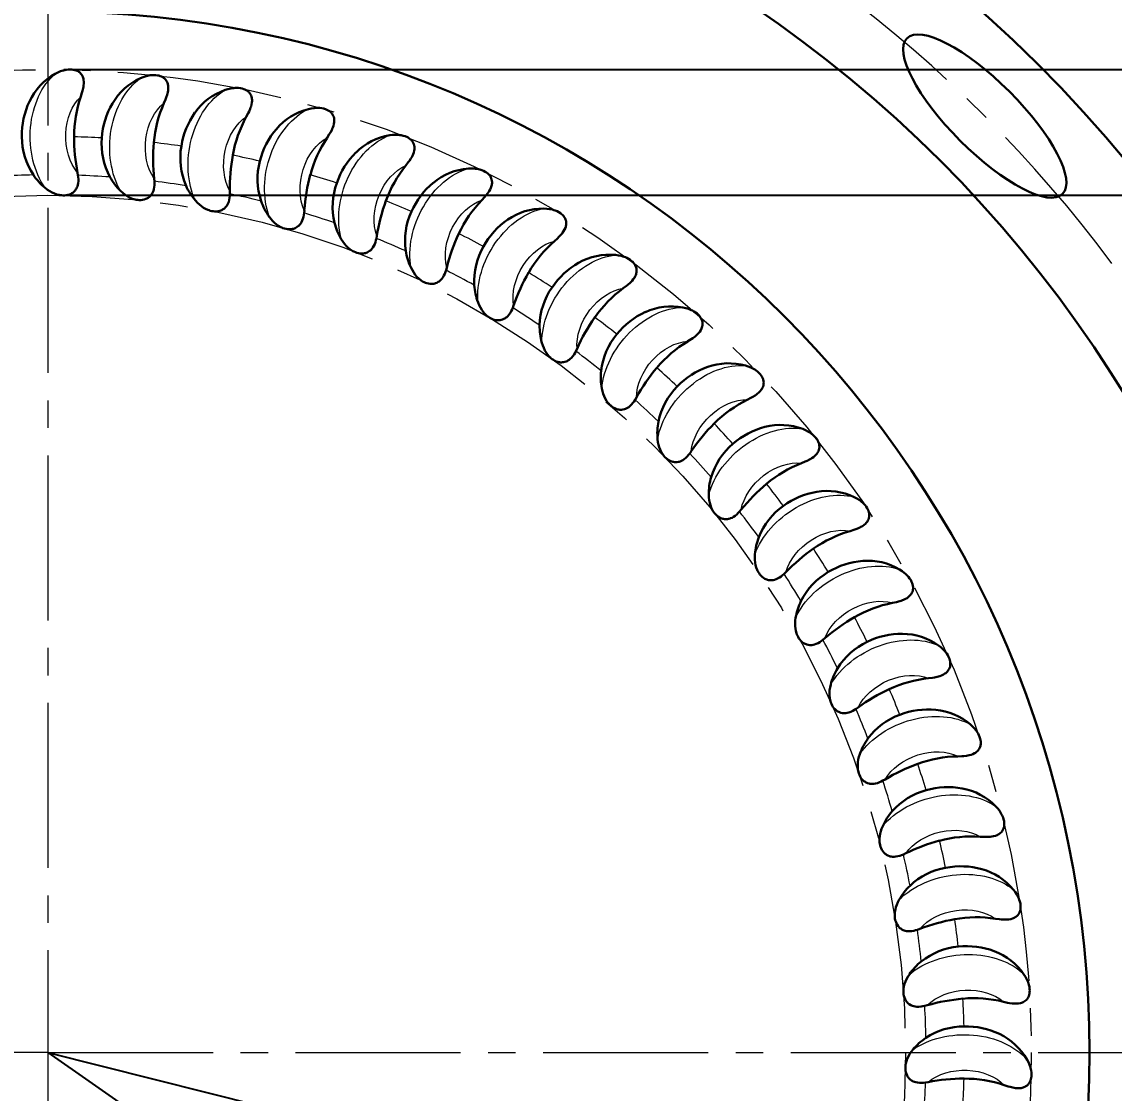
# Model space of a CAD drawing. Extents: x 89 to 647, y -82 to 440.
# Drawn here: x 232.98 to 267.72, y 175.9 to 209.99 of the extents above; entities that cross this region are included whole.
import ezdxf

# ---------------------------------------------------------------- set-up
doc = ezdxf.new("R2010")
doc.units = 0
doc.header["$LTSCALE"] = 7
doc.header["$MEASUREMENT"] = 0
doc.linetypes.add('CENTER2', pattern=[1.125, 0.75, -0.125, 0.125, -0.125])
doc.layers.get('0').update_dxf_attribs({"linetype": 'CONTINUOUS', "lineweight": 15})
for name, color, linetype, lineweight in [('1', 1, 'CENTER2', 15), ('3', 3, 'CONTINUOUS', 30), ('8', 250, 'CONTINUOUS', 15)]:
    doc.layers.add(name, color=color, linetype=linetype, lineweight=lineweight)
doc.styles.add('ITALICT', font='ITALICT.shx', dxfattribs={"width": 0.8, "height": 3})
doc.dimstyles.get("Standard").update_dxf_attribs({"dimtxt": 3, "dimasz": 3, "dimexe": 0.5, "dimexo": 0.5, "dimgap": 0.8, "dimtad": 1, "dimdsep": 46, "dimtxsty": 'ITALICT', "dimcen": 0.09, "dimazin": 2, "dimtfac": 1, "dimtmove": 0, "dimatfit": 3, "dimfxl": 1, "dimtolj": 1, "dimtzin": 0, "dimarcsym": 0})

# ---------------------------------------------------------------- blocks, each defined once
blk = doc.blocks.new('*D11')
at = {"color": 0, "lineweight": -2, "transparency": 16777216}
for p, q in [((312.684, 211.475), (312.684, 221.439)), ((234.307, 208.475), (313.184, 208.475)), ((312.684, 204.475), (312.684, 208.475)), ((234.307, 204.475), (313.184, 204.475)), ((312.684, 201.475), (312.684, 198.475))]:
    blk.add_line(p, q, dxfattribs=at)
at = {"color": 0, "transparency": 16777216}
for points in [[(312.184, 211.475), (313.184, 211.475), (312.684, 208.475)], [(312.184, 201.475), (313.184, 201.475), (312.684, 204.475)]]:
    blk.add_solid(points, dxfattribs=at)
at = {"color": 0, "transparency": 16777216, "insert": (310.384, 219.725), "char_height": 3, "attachment_point": 5, "rotation": 90, "style": 'ITALICT'}
blk.add_mtext('\\A1;4', dxfattribs=at)
blk = doc.blocks.new('*D56')
at = {"color": 0, "lineweight": -2, "transparency": 16777216}
for p, q in [((234.307, 253.197), (340.204, 253.197)), ((339.704, 250.197), (339.704, 104.197)), ((234.307, 101.197), (340.204, 101.197))]:
    blk.add_line(p, q, dxfattribs=at)
at = {"color": 0, "transparency": 16777216}
for points in [[(339.204, 250.197), (340.204, 250.197), (339.704, 253.197)], [(339.204, 104.197), (340.204, 104.197), (339.704, 101.197)]]:
    blk.add_solid(points, dxfattribs=at)
at = {"color": 0, "transparency": 16777216, "insert": (337.404, 177.197), "char_height": 3, "attachment_point": 5, "rotation": 90, "style": 'ITALICT'}
blk.add_mtext('\\A1;152', dxfattribs=at)
blk = doc.blocks.new('*D59')
at = {"color": 0, "lineweight": -2, "transparency": 16777216}
for p, q in [((233.807, 177.197), (289.087, 163.3)), ((306.788, 158.85), (291.997, 162.568))]:
    blk.add_line(p, q, dxfattribs=at)
at = {"color": 0, "transparency": 16777216}
blk.add_solid([(292.119, 163.053), (291.875, 162.084), (289.087, 163.3)], dxfattribs=at)
at = {"color": 0, "transparency": 16777216, "insert": (303.026, 162.167), "char_height": 3, "attachment_point": 5, "rotation": 345.8882, "style": 'ITALICT'}
blk.add_mtext('\\A1;R57', dxfattribs=at)
blk = doc.blocks.new('*D60')
at = {"color": 0, "lineweight": -2, "transparency": 16777216}
for p, q in [((233.807, 177.197), (288.098, 139.228)), ((309.376, 124.346), (290.556, 137.509))]:
    blk.add_line(p, q, dxfattribs=at)
blk.add_arc((233.807, 177.197), 66.25, 321.48913, 325.46446, dxfattribs=at)
at = {"color": 0, "transparency": 16777216}
blk.add_solid([(290.842, 137.919), (290.269, 137.099), (288.098, 139.228)], dxfattribs=at)
at = {"color": 0, "transparency": 16777216, "insert": (304.56, 130.521), "char_height": 3, "attachment_point": 5, "rotation": 325.032, "style": 'ITALICT'}
blk.add_mtext('\\A1;R66.25', dxfattribs=at)
blk = doc.blocks.new('*D62')
at = {"color": 0, "lineweight": -2, "transparency": 16777216}
for p, q in [((173.432, 199.172), (156.954, 205.17)), ((170.807, 177.197), (152.021, 177.197))]:
    blk.add_line(p, q, dxfattribs=at)
blk.add_arc((233.807, 177.197), 81.286, 162.11471, 177.88529, dxfattribs=at)
at = {"color": 0, "transparency": 16777216}
for points in [[(155.977, 202.324), (156.922, 201.999), (157.423, 204.999)], [(153.077, 180.188), (152.077, 180.206), (152.521, 177.197)]]:
    blk.add_solid(points, dxfattribs=at)
at = {"color": 0, "transparency": 16777216, "insert": (151.491, 191.712), "char_height": 3, "attachment_point": 5, "rotation": 80, "style": 'ITALICT'}
blk.add_mtext('\\A1;20°', dxfattribs=at)
blk = doc.blocks.new('*D63')
at = {"color": 0, "lineweight": -2, "transparency": 16777216}
for p, q in [((181.658, 229.346), (170.053, 240.951)), ((170.807, 177.197), (143.645, 177.197))]:
    blk.add_line(p, q, dxfattribs=at)
blk.add_arc((233.807, 177.197), 89.662, 136.91715, 178.08285, dxfattribs=at)
at = {"color": 0, "transparency": 16777216}
for points in [[(167.962, 238.789), (168.681, 238.094), (170.407, 240.598)], [(144.696, 180.189), (143.696, 180.205), (144.145, 177.197)]]:
    blk.add_solid(points, dxfattribs=at)
at = {"color": 0, "transparency": 16777216, "insert": (148.846, 212.39), "char_height": 3, "attachment_point": 5, "rotation": 67.5, "style": 'ITALICT'}
blk.add_mtext('\\A1;45°', dxfattribs=at)
blk = doc.blocks.new('*D75')
at = {"color": 0, "lineweight": -2, "transparency": 16777216}
for p, q in [((234.307, 204.475), (313.184, 204.475)), ((312.684, 201.475), (312.684, 152.92)), ((234.307, 149.92), (313.184, 149.92))]:
    blk.add_line(p, q, dxfattribs=at)
at = {"color": 0, "transparency": 16777216}
for points in [[(312.184, 201.475), (313.184, 201.475), (312.684, 204.475)], [(312.184, 152.92), (313.184, 152.92), (312.684, 149.92)]]:
    blk.add_solid(points, dxfattribs=at)
at = {"color": 0, "transparency": 16777216, "insert": (310.384, 177.197), "char_height": 3, "attachment_point": 5, "rotation": 90, "style": 'ITALICT'}
blk.add_mtext('\\A1;54.6', dxfattribs=at)

msp = doc.modelspace()

# ---------------------------------------------------------------- linework, layer by layer
at = {"layer": '1'}
for p, q in [((233.807, 243.447), (233.807, 177.197)), ((233.807, 177.197), (171.307, 177.197)), ((233.807, 177.197), (296.307, 177.197)), ((233.807, 177.197), (233.807, 101.197))]:
    msp.add_line(p, q, dxfattribs=at)
for radius in [31.277, 27.277]:
    msp.add_circle((233.807, 177.197), radius, dxfattribs=at)
for radius, start, end in [(57, 12.6703, 166.5373), (42.14, 36.5767, 53.4233)]:
    msp.add_arc((233.807, 177.197), radius, start, end, dxfattribs=at)
at = {"layer": '3'}
for radius in [44.5, 40.135, 33.125]:
    msp.add_circle((233.807, 177.197), radius, dxfattribs=at)
msp.add_ellipse((263.605, 206.994), major_axis=(2.475, -2.475), ratio=0.316357, dxfattribs=at)
at = {"layer": '8', "lineweight": 30, "ltscale": 0.002045}
for p, q in [((234.762, 205.11), (234.748, 205.191)), ((237.192, 204.921), (237.185, 205.002)), ((239.595, 204.52), (239.595, 204.602)), ((241.954, 203.912), (241.962, 203.994)), ((244.252, 203.1), (244.266, 203.181)), ((246.47, 202.091), (246.491, 202.17)), ((248.591, 200.893), (248.619, 200.97)), ((250.6, 199.515), (250.635, 199.589)), ((252.481, 197.966), (252.522, 198.037)), ((257.22, 192.425), (257.278, 192.483)), ((258.458, 190.327), (258.521, 190.379))]:
    msp.add_line(p, q, dxfattribs=at)
at = {"layer": '8', "lineweight": 30, "ltscale": 0.002046}
for p, q in [((254.22, 196.259), (254.267, 196.326)), ((255.804, 194.408), (255.857, 194.47)), ((260.364, 185.847), (260.435, 185.887)), ((261.016, 183.499), (261.091, 183.534)), ((261.462, 181.104), (261.539, 181.132)), ((261.697, 178.679), (261.777, 178.7))]:
    msp.add_line(p, q, dxfattribs=at)
at = {"layer": '8', "lineweight": 30, "ltscale": 0.002044}
for p, q in [((259.509, 188.128), (259.576, 188.175)), ((261.72, 176.242), (261.801, 176.256))]:
    msp.add_line(p, q, dxfattribs=at)
at = {"layer": '8', "lineweight": 30}
for points in [[(234.039, 208.34), (234.121, 208.383), (234.207, 208.419), (234.251, 208.434), (234.296, 208.448), (234.34, 208.459), (234.385, 208.468), (234.447, 208.476), (234.508, 208.479), (234.569, 208.477), (234.613, 208.471), (234.657, 208.461), (234.699, 208.448), (234.738, 208.432), (234.763, 208.419), (234.786, 208.404), (234.808, 208.388), (234.828, 208.371), (234.857, 208.34), (234.882, 208.306), (234.903, 208.269), (234.915, 208.24), (234.926, 208.211), (234.934, 208.181), (234.94, 208.15), (234.946, 208.09), (234.946, 208.03), (234.941, 207.969), (234.935, 207.926), (234.927, 207.883), (234.907, 207.797), (234.889, 207.735), (234.85, 207.613)], [(236.752, 208.201), (236.838, 208.237), (236.926, 208.265), (236.972, 208.277), (237.018, 208.287), (237.063, 208.294), (237.109, 208.299), (237.17, 208.301), (237.232, 208.299), (237.292, 208.291), (237.336, 208.282), (237.378, 208.268), (237.419, 208.252), (237.457, 208.232), (237.48, 208.217), (237.502, 208.2), (237.522, 208.182), (237.541, 208.163), (237.568, 208.13), (237.589, 208.094), (237.607, 208.055), (237.617, 208.026), (237.624, 207.995), (237.63, 207.964), (237.633, 207.933), (237.634, 207.873), (237.628, 207.813), (237.618, 207.754), (237.608, 207.711), (237.597, 207.669), (237.57, 207.585), (237.547, 207.525), (237.497, 207.406)], [(239.443, 207.827), (239.532, 207.854), (239.622, 207.875), (239.668, 207.883), (239.715, 207.888), (239.761, 207.892), (239.807, 207.893), (239.868, 207.89), (239.929, 207.882), (239.989, 207.869), (240.032, 207.856), (240.073, 207.839), (240.112, 207.819), (240.148, 207.795), (240.17, 207.778), (240.19, 207.76), (240.209, 207.741), (240.226, 207.72), (240.249, 207.684), (240.268, 207.646), (240.282, 207.607), (240.289, 207.576), (240.294, 207.546), (240.297, 207.514), (240.297, 207.483), (240.293, 207.423), (240.282, 207.364), (240.267, 207.305), (240.253, 207.264), (240.238, 207.222), (240.204, 207.142), (240.176, 207.083), (240.116, 206.97)], [(242.091, 207.219), (242.182, 207.239), (242.274, 207.252), (242.321, 207.255), (242.367, 207.257), (242.413, 207.256), (242.459, 207.253), (242.52, 207.245), (242.58, 207.232), (242.638, 207.214), (242.68, 207.197), (242.72, 207.176), (242.757, 207.153), (242.791, 207.126), (242.811, 207.108), (242.829, 207.088), (242.846, 207.066), (242.861, 207.044), (242.882, 207.007), (242.897, 206.967), (242.908, 206.927), (242.912, 206.896), (242.915, 206.865), (242.914, 206.833), (242.912, 206.802), (242.902, 206.743), (242.887, 206.685), (242.866, 206.628), (242.849, 206.587), (242.831, 206.548), (242.789, 206.47), (242.756, 206.415), (242.686, 206.307)], [(244.676, 206.383), (244.768, 206.395), (244.861, 206.399), (244.908, 206.399), (244.955, 206.396), (245, 206.392), (245.046, 206.385), (245.106, 206.371), (245.165, 206.353), (245.221, 206.33), (245.261, 206.309), (245.299, 206.286), (245.333, 206.259), (245.365, 206.23), (245.383, 206.209), (245.4, 206.187), (245.415, 206.165), (245.428, 206.142), (245.445, 206.103), (245.457, 206.062), (245.464, 206.021), (245.466, 205.989), (245.466, 205.958), (245.463, 205.927), (245.458, 205.896), (245.443, 205.838), (245.422, 205.781), (245.397, 205.726), (245.376, 205.687), (245.354, 205.65), (245.306, 205.576), (245.269, 205.524), (245.19, 205.422)], [(234.762, 205.11), (234.77, 205.051), (234.774, 204.988), (234.774, 204.923), (234.768, 204.859), (234.758, 204.804), (234.743, 204.757), (234.727, 204.717), (234.713, 204.689), (234.698, 204.664), (234.668, 204.624), (234.637, 204.592), (234.615, 204.573), (234.594, 204.556), (234.568, 204.539), (234.542, 204.525), (234.49, 204.502), (234.439, 204.486), (234.389, 204.476), (234.338, 204.471), (234.288, 204.47), (234.237, 204.473), (234.199, 204.478), (234.161, 204.485), (234.085, 204.504), (234.011, 204.531), (233.938, 204.564), (233.865, 204.604), (233.792, 204.653), (233.719, 204.709)], [(247.179, 205.324), (247.271, 205.328), (247.364, 205.325), (247.411, 205.32), (247.457, 205.314), (247.502, 205.305), (247.547, 205.294), (247.606, 205.275), (247.663, 205.252), (247.717, 205.224), (247.755, 205.2), (247.79, 205.173), (247.822, 205.144), (247.851, 205.112), (247.868, 205.09), (247.883, 205.067), (247.896, 205.043), (247.907, 205.019), (247.92, 204.978), (247.929, 204.937), (247.932, 204.895), (247.931, 204.864), (247.928, 204.833), (247.922, 204.802), (247.915, 204.771), (247.895, 204.715), (247.869, 204.66), (247.839, 204.607), (247.816, 204.571), (247.79, 204.535), (247.736, 204.466), (247.694, 204.417), (247.606, 204.323)], [(237.192, 204.921), (237.194, 204.861), (237.193, 204.798), (237.187, 204.733), (237.175, 204.67), (237.16, 204.617), (237.142, 204.571), (237.122, 204.532), (237.105, 204.505), (237.088, 204.482), (237.055, 204.445), (237.021, 204.415), (236.998, 204.398), (236.975, 204.384), (236.948, 204.369), (236.921, 204.357), (236.868, 204.339), (236.815, 204.328), (236.764, 204.322), (236.713, 204.321), (236.663, 204.325), (236.613, 204.332), (236.576, 204.34), (236.538, 204.35), (236.464, 204.376), (236.393, 204.409), (236.323, 204.448), (236.253, 204.495), (236.185, 204.549), (236.118, 204.612)], [(239.595, 204.52), (239.592, 204.461), (239.586, 204.398), (239.574, 204.334), (239.557, 204.271), (239.537, 204.22), (239.515, 204.176), (239.492, 204.139), (239.473, 204.114), (239.454, 204.093), (239.417, 204.058), (239.381, 204.032), (239.357, 204.017), (239.333, 204.004), (239.304, 203.992), (239.276, 203.982), (239.222, 203.969), (239.168, 203.962), (239.117, 203.961), (239.066, 203.965), (239.016, 203.973), (238.967, 203.984), (238.931, 203.996), (238.894, 204.009), (238.822, 204.041), (238.755, 204.08), (238.688, 204.125), (238.623, 204.178), (238.56, 204.238), (238.498, 204.306)], [(249.579, 204.052), (249.672, 204.048), (249.764, 204.036), (249.81, 204.028), (249.856, 204.017), (249.9, 204.004), (249.943, 203.99), (250, 203.966), (250.055, 203.938), (250.106, 203.905), (250.142, 203.878), (250.175, 203.848), (250.205, 203.816), (250.231, 203.782), (250.245, 203.758), (250.258, 203.734), (250.269, 203.709), (250.278, 203.684), (250.288, 203.642), (250.292, 203.6), (250.292, 203.559), (250.289, 203.527), (250.283, 203.497), (250.274, 203.466), (250.264, 203.437), (250.24, 203.382), (250.209, 203.33), (250.175, 203.28), (250.148, 203.246), (250.12, 203.212), (250.06, 203.148), (250.013, 203.103), (249.918, 203.017)], [(241.954, 203.912), (241.946, 203.853), (241.934, 203.791), (241.917, 203.728), (241.895, 203.667), (241.871, 203.618), (241.845, 203.576), (241.818, 203.541), (241.797, 203.518), (241.777, 203.498), (241.737, 203.467), (241.699, 203.444), (241.673, 203.431), (241.648, 203.421), (241.619, 203.411), (241.59, 203.403), (241.534, 203.395), (241.481, 203.393), (241.429, 203.397), (241.379, 203.405), (241.33, 203.417), (241.282, 203.433), (241.247, 203.447), (241.212, 203.463), (241.143, 203.502), (241.079, 203.546), (241.017, 203.598), (240.957, 203.656), (240.899, 203.721), (240.843, 203.794)], [(244.252, 203.1), (244.239, 203.042), (244.221, 202.982), (244.199, 202.92), (244.171, 202.862), (244.143, 202.815), (244.113, 202.775), (244.084, 202.743), (244.061, 202.721), (244.038, 202.703), (243.996, 202.676), (243.956, 202.656), (243.93, 202.646), (243.904, 202.637), (243.874, 202.63), (243.844, 202.625), (243.788, 202.622), (243.735, 202.625), (243.683, 202.633), (243.634, 202.645), (243.587, 202.661), (243.54, 202.681), (243.506, 202.699), (243.473, 202.718), (243.407, 202.763), (243.347, 202.812), (243.29, 202.869), (243.235, 202.932), (243.183, 203.002), (243.134, 203.08)], [(251.86, 202.575), (251.952, 202.563), (252.042, 202.544), (252.088, 202.531), (252.132, 202.516), (252.175, 202.5), (252.217, 202.481), (252.272, 202.453), (252.324, 202.42), (252.372, 202.383), (252.405, 202.353), (252.436, 202.32), (252.462, 202.286), (252.485, 202.249), (252.498, 202.224), (252.508, 202.199), (252.517, 202.174), (252.524, 202.148), (252.53, 202.106), (252.531, 202.063), (252.527, 202.021), (252.521, 201.991), (252.512, 201.961), (252.501, 201.931), (252.488, 201.902), (252.459, 201.85), (252.425, 201.801), (252.386, 201.754), (252.356, 201.722), (252.325, 201.692), (252.259, 201.633), (252.209, 201.592), (252.107, 201.514)], [(246.47, 202.091), (246.451, 202.035), (246.429, 201.976), (246.401, 201.917), (246.368, 201.861), (246.336, 201.816), (246.303, 201.779), (246.271, 201.75), (246.246, 201.731), (246.222, 201.715), (246.178, 201.691), (246.137, 201.675), (246.109, 201.667), (246.082, 201.661), (246.052, 201.656), (246.022, 201.654), (245.966, 201.655), (245.913, 201.663), (245.863, 201.675), (245.815, 201.692), (245.769, 201.712), (245.724, 201.736), (245.692, 201.756), (245.66, 201.779), (245.599, 201.829), (245.544, 201.884), (245.491, 201.945), (245.442, 202.012), (245.397, 202.087), (245.355, 202.168)], [(248.591, 200.893), (248.568, 200.838), (248.54, 200.782), (248.508, 200.725), (248.47, 200.672), (248.434, 200.631), (248.398, 200.597), (248.364, 200.57), (248.337, 200.553), (248.312, 200.539), (248.266, 200.519), (248.223, 200.507), (248.195, 200.501), (248.168, 200.498), (248.137, 200.496), (248.107, 200.496), (248.051, 200.502), (247.999, 200.514), (247.95, 200.531), (247.904, 200.552), (247.86, 200.576), (247.818, 200.604), (247.787, 200.627), (247.758, 200.652), (247.701, 200.707), (247.651, 200.767), (247.604, 200.832), (247.561, 200.904), (247.522, 200.982), (247.487, 201.067)], [(254.003, 200.905), (254.093, 200.885), (254.182, 200.858), (254.226, 200.841), (254.269, 200.823), (254.31, 200.803), (254.351, 200.781), (254.403, 200.747), (254.452, 200.71), (254.497, 200.669), (254.527, 200.636), (254.554, 200.601), (254.578, 200.564), (254.598, 200.526), (254.608, 200.5), (254.616, 200.474), (254.623, 200.448), (254.627, 200.422), (254.63, 200.379), (254.627, 200.337), (254.619, 200.296), (254.61, 200.266), (254.599, 200.236), (254.586, 200.208), (254.57, 200.18), (254.537, 200.131), (254.498, 200.085), (254.455, 200.042), (254.423, 200.012), (254.389, 199.984), (254.319, 199.932), (254.266, 199.895), (254.157, 199.827)], [(250.6, 199.515), (250.572, 199.462), (250.54, 199.408), (250.502, 199.354), (250.46, 199.305), (250.421, 199.267), (250.382, 199.236), (250.345, 199.213), (250.317, 199.198), (250.291, 199.186), (250.243, 199.171), (250.2, 199.162), (250.171, 199.159), (250.144, 199.157), (250.113, 199.158), (250.083, 199.161), (250.028, 199.172), (249.977, 199.189), (249.93, 199.21), (249.886, 199.234), (249.844, 199.263), (249.804, 199.294), (249.776, 199.32), (249.749, 199.347), (249.697, 199.407), (249.652, 199.471), (249.611, 199.54), (249.575, 199.615), (249.543, 199.696), (249.515, 199.784)], [(255.992, 199.055), (256.081, 199.027), (256.167, 198.992), (256.209, 198.972), (256.25, 198.95), (256.29, 198.926), (256.328, 198.9), (256.377, 198.863), (256.422, 198.822), (256.464, 198.777), (256.491, 198.741), (256.515, 198.704), (256.536, 198.665), (256.552, 198.625), (256.56, 198.599), (256.566, 198.572), (256.57, 198.545), (256.572, 198.519), (256.571, 198.476), (256.564, 198.434), (256.553, 198.394), (256.542, 198.365), (256.528, 198.337), (256.512, 198.309), (256.495, 198.283), (256.457, 198.237), (256.414, 198.195), (256.368, 198.155), (256.333, 198.129), (256.297, 198.104), (256.222, 198.058), (256.166, 198.026), (256.052, 197.967)], [(252.481, 197.966), (252.449, 197.916), (252.412, 197.865), (252.37, 197.815), (252.324, 197.769), (252.281, 197.735), (252.24, 197.708), (252.201, 197.688), (252.172, 197.675), (252.145, 197.666), (252.096, 197.654), (252.052, 197.649), (252.023, 197.649), (251.996, 197.65), (251.965, 197.654), (251.936, 197.659), (251.882, 197.675), (251.833, 197.696), (251.787, 197.721), (251.745, 197.749), (251.706, 197.781), (251.669, 197.816), (251.643, 197.844), (251.619, 197.873), (251.572, 197.938), (251.533, 198.005), (251.498, 198.077), (251.468, 198.155), (251.444, 198.239), (251.424, 198.329)], [(257.813, 197.038), (257.898, 197.003), (257.981, 196.96), (258.022, 196.936), (258.061, 196.911), (258.098, 196.884), (258.134, 196.855), (258.179, 196.813), (258.221, 196.768), (258.258, 196.72), (258.282, 196.682), (258.303, 196.643), (258.32, 196.602), (258.333, 196.561), (258.338, 196.534), (258.342, 196.507), (258.344, 196.48), (258.344, 196.454), (258.339, 196.411), (258.329, 196.37), (258.314, 196.331), (258.3, 196.303), (258.284, 196.276), (258.266, 196.25), (258.246, 196.226), (258.204, 196.183), (258.158, 196.144), (258.109, 196.109), (258.072, 196.086), (258.034, 196.064), (257.955, 196.025), (257.896, 195.998), (257.777, 195.95)], [(254.22, 196.259), (254.184, 196.212), (254.143, 196.165), (254.096, 196.119), (254.046, 196.077), (254.001, 196.047), (253.957, 196.023), (253.917, 196.006), (253.887, 195.997), (253.859, 195.99), (253.809, 195.983), (253.765, 195.982), (253.736, 195.983), (253.709, 195.987), (253.679, 195.993), (253.65, 196.001), (253.598, 196.022), (253.551, 196.047), (253.508, 196.076), (253.468, 196.108), (253.432, 196.143), (253.398, 196.18), (253.375, 196.211), (253.353, 196.242), (253.312, 196.31), (253.279, 196.381), (253.251, 196.456), (253.228, 196.536), (253.21, 196.622), (253.199, 196.713)], [(255.804, 194.408), (255.763, 194.364), (255.718, 194.32), (255.668, 194.278), (255.615, 194.242), (255.567, 194.215), (255.521, 194.195), (255.48, 194.182), (255.449, 194.175), (255.421, 194.171), (255.37, 194.168), (255.326, 194.171), (255.298, 194.175), (255.271, 194.181), (255.241, 194.19), (255.213, 194.2), (255.163, 194.225), (255.118, 194.254), (255.078, 194.287), (255.042, 194.322), (255.008, 194.36), (254.978, 194.401), (254.958, 194.433), (254.938, 194.466), (254.904, 194.538), (254.877, 194.611), (254.855, 194.688), (254.839, 194.77), (254.829, 194.857), (254.826, 194.949)], [(259.451, 194.87), (259.533, 194.828), (259.612, 194.778), (259.65, 194.751), (259.687, 194.722), (259.721, 194.692), (259.754, 194.66), (259.796, 194.615), (259.834, 194.566), (259.867, 194.515), (259.887, 194.475), (259.905, 194.434), (259.918, 194.392), (259.927, 194.35), (259.93, 194.323), (259.932, 194.295), (259.931, 194.268), (259.928, 194.242), (259.92, 194.2), (259.906, 194.16), (259.888, 194.122), (259.872, 194.095), (259.854, 194.07), (259.833, 194.046), (259.811, 194.023), (259.766, 193.984), (259.717, 193.95), (259.664, 193.919), (259.626, 193.899), (259.586, 193.881), (259.504, 193.848), (259.443, 193.827), (259.32, 193.789)], [(257.22, 192.425), (257.176, 192.385), (257.127, 192.346), (257.073, 192.308), (257.017, 192.276), (256.967, 192.254), (256.92, 192.238), (256.878, 192.229), (256.846, 192.224), (256.818, 192.222), (256.767, 192.224), (256.723, 192.231), (256.696, 192.237), (256.67, 192.246), (256.641, 192.257), (256.614, 192.27), (256.566, 192.299), (256.524, 192.332), (256.487, 192.368), (256.453, 192.406), (256.424, 192.447), (256.397, 192.49), (256.379, 192.524), (256.363, 192.559), (256.335, 192.633), (256.314, 192.708), (256.3, 192.787), (256.291, 192.87), (256.289, 192.958), (256.293, 193.049)], [(260.894, 192.568), (260.972, 192.518), (261.046, 192.462), (261.081, 192.432), (261.115, 192.4), (261.147, 192.367), (261.178, 192.332), (261.215, 192.283), (261.248, 192.232), (261.277, 192.178), (261.294, 192.136), (261.308, 192.094), (261.317, 192.051), (261.323, 192.008), (261.324, 191.981), (261.323, 191.953), (261.32, 191.926), (261.315, 191.9), (261.302, 191.859), (261.285, 191.821), (261.264, 191.784), (261.246, 191.759), (261.225, 191.736), (261.203, 191.714), (261.179, 191.693), (261.131, 191.658), (261.078, 191.628), (261.023, 191.602), (260.983, 191.586), (260.942, 191.571), (260.858, 191.545), (260.795, 191.529), (260.669, 191.502)], [(258.458, 190.327), (258.411, 190.291), (258.359, 190.255), (258.302, 190.223), (258.243, 190.196), (258.191, 190.178), (258.143, 190.167), (258.1, 190.161), (258.068, 190.159), (258.04, 190.16), (257.99, 190.166), (257.946, 190.176), (257.919, 190.185), (257.894, 190.196), (257.867, 190.21), (257.841, 190.225), (257.796, 190.258), (257.756, 190.295), (257.722, 190.334), (257.693, 190.375), (257.667, 190.418), (257.644, 190.463), (257.629, 190.498), (257.616, 190.535), (257.595, 190.611), (257.581, 190.687), (257.573, 190.767), (257.571, 190.851), (257.577, 190.938), (257.589, 191.029)], [(262.13, 190.149), (262.204, 190.093), (262.273, 190.03), (262.305, 189.997), (262.337, 189.962), (262.366, 189.926), (262.393, 189.889), (262.426, 189.837), (262.454, 189.783), (262.478, 189.727), (262.491, 189.684), (262.501, 189.64), (262.507, 189.597), (262.509, 189.554), (262.507, 189.526), (262.504, 189.499), (262.499, 189.473), (262.491, 189.447), (262.476, 189.407), (262.455, 189.37), (262.431, 189.336), (262.41, 189.312), (262.388, 189.291), (262.364, 189.271), (262.338, 189.252), (262.287, 189.222), (262.232, 189.196), (262.175, 189.175), (262.134, 189.162), (262.091, 189.151), (262.005, 189.133), (261.941, 189.123), (261.814, 189.107)], [(259.509, 188.128), (259.458, 188.096), (259.403, 188.066), (259.344, 188.038), (259.283, 188.017), (259.23, 188.003), (259.181, 187.996), (259.137, 187.994), (259.106, 187.995), (259.077, 187.998), (259.028, 188.009), (258.986, 188.023), (258.96, 188.034), (258.935, 188.047), (258.909, 188.063), (258.885, 188.081), (258.843, 188.118), (258.807, 188.158), (258.776, 188.199), (258.75, 188.243), (258.728, 188.288), (258.71, 188.335), (258.698, 188.371), (258.688, 188.409), (258.673, 188.487), (258.666, 188.564), (258.665, 188.645), (258.671, 188.728), (258.684, 188.814), (258.704, 188.904)], [(263.151, 187.631), (263.219, 187.569), (263.283, 187.501), (263.312, 187.464), (263.341, 187.427), (263.366, 187.389), (263.39, 187.349), (263.418, 187.295), (263.442, 187.238), (263.461, 187.18), (263.471, 187.136), (263.477, 187.092), (263.479, 187.048), (263.476, 187.005), (263.473, 186.978), (263.467, 186.951), (263.459, 186.925), (263.45, 186.9), (263.431, 186.862), (263.407, 186.827), (263.38, 186.795), (263.357, 186.773), (263.333, 186.754), (263.307, 186.736), (263.28, 186.72), (263.227, 186.694), (263.17, 186.673), (263.111, 186.657), (263.069, 186.648), (263.025, 186.641), (262.938, 186.63), (262.874, 186.625), (262.745, 186.62)], [(260.364, 185.847), (260.311, 185.819), (260.253, 185.794), (260.192, 185.771), (260.129, 185.755), (260.075, 185.747), (260.025, 185.744), (259.982, 185.745), (259.951, 185.749), (259.923, 185.755), (259.874, 185.77), (259.834, 185.787), (259.808, 185.801), (259.785, 185.816), (259.761, 185.834), (259.738, 185.854), (259.699, 185.894), (259.667, 185.937), (259.64, 185.981), (259.618, 186.027), (259.6, 186.074), (259.586, 186.122), (259.577, 186.16), (259.57, 186.198), (259.563, 186.276), (259.562, 186.354), (259.568, 186.435), (259.581, 186.517), (259.602, 186.602), (259.63, 186.689)], [(263.949, 185.034), (264.011, 184.966), (264.069, 184.892), (264.095, 184.854), (264.12, 184.814), (264.142, 184.774), (264.162, 184.733), (264.186, 184.676), (264.205, 184.617), (264.218, 184.558), (264.224, 184.513), (264.226, 184.469), (264.224, 184.425), (264.218, 184.382), (264.212, 184.355), (264.204, 184.329), (264.194, 184.304), (264.183, 184.28), (264.16, 184.244), (264.134, 184.21), (264.104, 184.181), (264.08, 184.162), (264.054, 184.144), (264.026, 184.128), (263.998, 184.115), (263.942, 184.094), (263.884, 184.078), (263.824, 184.067), (263.781, 184.062), (263.737, 184.058), (263.649, 184.055), (263.585, 184.056), (263.457, 184.063)], [(261.016, 183.499), (260.961, 183.477), (260.902, 183.456), (260.838, 183.439), (260.775, 183.428), (260.72, 183.425), (260.67, 183.426), (260.627, 183.432), (260.597, 183.438), (260.569, 183.446), (260.522, 183.465), (260.483, 183.486), (260.459, 183.502), (260.438, 183.519), (260.415, 183.539), (260.394, 183.561), (260.359, 183.605), (260.33, 183.65), (260.307, 183.696), (260.289, 183.744), (260.275, 183.792), (260.265, 183.842), (260.26, 183.88), (260.257, 183.918), (260.256, 183.997), (260.262, 184.075), (260.275, 184.154), (260.296, 184.235), (260.323, 184.318), (260.359, 184.403)], [(261.462, 181.104), (261.405, 181.086), (261.344, 181.071), (261.28, 181.06), (261.215, 181.054), (261.16, 181.055), (261.111, 181.061), (261.069, 181.07), (261.039, 181.08), (261.012, 181.09), (260.967, 181.113), (260.93, 181.137), (260.907, 181.155), (260.887, 181.174), (260.866, 181.196), (260.847, 181.22), (260.816, 181.266), (260.792, 181.314), (260.773, 181.362), (260.759, 181.411), (260.749, 181.46), (260.744, 181.51), (260.742, 181.549), (260.742, 181.587), (260.748, 181.666), (260.761, 181.743), (260.781, 181.821), (260.808, 181.9), (260.843, 181.98), (260.886, 182.061)], [(264.517, 182.377), (264.574, 182.304), (264.624, 182.226), (264.647, 182.185), (264.668, 182.143), (264.687, 182.101), (264.703, 182.058), (264.722, 181.999), (264.736, 181.94), (264.744, 181.879), (264.746, 181.834), (264.744, 181.79), (264.739, 181.746), (264.729, 181.704), (264.72, 181.678), (264.71, 181.653), (264.698, 181.629), (264.684, 181.606), (264.659, 181.571), (264.63, 181.541), (264.597, 181.514), (264.571, 181.497), (264.544, 181.482), (264.516, 181.468), (264.486, 181.457), (264.429, 181.441), (264.369, 181.43), (264.309, 181.425), (264.265, 181.423), (264.221, 181.424), (264.134, 181.428), (264.069, 181.435), (263.942, 181.452)], [(261.697, 178.679), (261.639, 178.666), (261.577, 178.656), (261.512, 178.651), (261.447, 178.651), (261.392, 178.657), (261.344, 178.667), (261.303, 178.68), (261.273, 178.692), (261.248, 178.704), (261.205, 178.731), (261.17, 178.759), (261.149, 178.778), (261.131, 178.799), (261.112, 178.823), (261.095, 178.848), (261.068, 178.897), (261.048, 178.946), (261.033, 178.996), (261.024, 179.046), (261.019, 179.096), (261.017, 179.146), (261.019, 179.185), (261.022, 179.223), (261.035, 179.301), (261.054, 179.377), (261.081, 179.452), (261.115, 179.529), (261.157, 179.606), (261.207, 179.683)], [(264.852, 179.681), (264.902, 179.603), (264.945, 179.521), (264.964, 179.478), (264.982, 179.435), (264.997, 179.391), (265.01, 179.347), (265.023, 179.287), (265.031, 179.226), (265.034, 179.165), (265.032, 179.12), (265.027, 179.076), (265.017, 179.033), (265.004, 178.992), (264.993, 178.967), (264.981, 178.942), (264.967, 178.919), (264.951, 178.898), (264.923, 178.866), (264.891, 178.838), (264.856, 178.814), (264.829, 178.799), (264.801, 178.786), (264.771, 178.776), (264.741, 178.767), (264.682, 178.756), (264.622, 178.751), (264.561, 178.75), (264.518, 178.753), (264.474, 178.757), (264.387, 178.769), (264.324, 178.781), (264.198, 178.81)], [(261.72, 176.242), (261.661, 176.235), (261.599, 176.23), (261.533, 176.23), (261.469, 176.236), (261.415, 176.247), (261.367, 176.261), (261.327, 176.278), (261.299, 176.292), (261.275, 176.307), (261.234, 176.337), (261.202, 176.368), (261.183, 176.389), (261.166, 176.411), (261.149, 176.437), (261.135, 176.463), (261.112, 176.514), (261.097, 176.565), (261.087, 176.616), (261.081, 176.667), (261.08, 176.717), (261.083, 176.767), (261.088, 176.805), (261.095, 176.844), (261.115, 176.92), (261.141, 176.994), (261.174, 177.067), (261.215, 177.14), (261.263, 177.213), (261.319, 177.285)], [(264.95, 176.966), (264.993, 176.884), (265.029, 176.798), (265.045, 176.754), (265.058, 176.709), (265.069, 176.664), (265.078, 176.619), (265.086, 176.558), (265.089, 176.497), (265.087, 176.436), (265.081, 176.391), (265.072, 176.348), (265.059, 176.306), (265.042, 176.266), (265.029, 176.242), (265.014, 176.219), (264.998, 176.197), (264.981, 176.177), (264.95, 176.148), (264.916, 176.122), (264.879, 176.102), (264.851, 176.089), (264.821, 176.079), (264.791, 176.071), (264.76, 176.065), (264.7, 176.059), (264.64, 176.059), (264.58, 176.064), (264.536, 176.07), (264.493, 176.078), (264.408, 176.098), (264.345, 176.115), (264.223, 176.155)]]:
    msp.add_lwpolyline(points, dxfattribs=at)
for centre, radius, start, end in [((235.009, 206.613), 1.981, 119.3296, 154.6285), ((237.567, 206.398), 1.979, 114.3173, 149.6491), ((240.098, 205.959), 1.979, 109.3173, 144.6491), ((235.537, 206.377), 2.56, 154.9154, 180.8997), ((238.582, 206.341), 3.943, 161.1762, 180.056), ((238.072, 206.115), 2.559, 149.8954, 175.8909), ((241.104, 205.814), 3.943, 156.1762, 175.056), ((240.577, 205.633), 2.56, 144.9154, 170.8997), ((242.581, 205.301), 1.979, 104.3173, 139.6491), ((243.57, 205.069), 3.943, 151.1762, 170.056), ((243.03, 204.935), 2.56, 139.9154, 165.8997), ((244.997, 204.43), 1.979, 99.3173, 134.6491), ((235.193, 206.344), 2.217, 180.1822, 213.428), ((240.699, 206.339), 6.061, 180.0196, 190.9183), ((237.728, 206.112), 2.217, 175.1786, 208.4218), ((243.213, 205.627), 6.061, 175.0196, 185.9183), ((240.234, 205.66), 2.217, 170.1786, 203.4218), ((245.962, 204.112), 3.943, 146.1762, 165.056), ((245.655, 204.699), 6.061, 170.0196, 180.9183), ((245.412, 204.026), 2.56, 134.9154, 160.8997), ((242.69, 204.992), 2.217, 165.1822, 198.428), ((248.262, 202.95), 3.943, 141.1762, 160.056), ((234.956, 206.212), 1.947, 214.0325, 230.5549), ((237.481, 206.002), 1.947, 209.0325, 225.5549), ((248.007, 203.562), 6.061, 165.0196, 175.9183), ((247.328, 203.351), 1.979, 94.3173, 129.6491), ((239.977, 205.572), 1.947, 204.0325, 220.5549), ((245.078, 204.112), 2.217, 160.1786, 193.4218), ((247.707, 202.912), 2.56, 129.9154, 155.8997), ((250.251, 202.224), 6.061, 160.0196, 170.9183), ((250.451, 201.592), 3.943, 136.1762, 155.056), ((242.427, 204.926), 1.947, 199.0325, 215.5549), ((247.381, 203.027), 2.217, 155.1822, 188.428), ((249.556, 202.073), 1.979, 89.3173, 124.6491), ((249.895, 201.603), 2.56, 124.9154, 150.8997), ((244.811, 204.069), 1.947, 194.0325, 210.5549), ((252.369, 200.696), 6.061, 155.0196, 165.9183), ((252.514, 200.049), 3.943, 131.1762, 150.056), ((247.111, 203.008), 1.947, 189.0325, 205.5549), ((249.581, 201.746), 2.217, 150.1786, 183.4218), ((251.664, 200.604), 1.981, 84.3296, 119.6285), ((251.961, 200.108), 2.56, 119.9154, 145.8997), ((254.347, 198.989), 6.061, 150.0196, 160.9183), ((249.31, 201.75), 1.947, 184.0325, 200.5549), ((251.66, 200.278), 2.217, 145.1786, 178.4218), ((254.435, 198.332), 3.943, 126.1762, 145.056), ((253.636, 198.958), 1.981, 79.3296, 114.6285), ((256.168, 197.116), 6.061, 145.0196, 155.9183), ((253.888, 198.439), 2.56, 114.9154, 140.8997), ((251.391, 200.306), 1.947, 179.0325, 195.5549), ((253.604, 198.634), 2.217, 140.1786, 173.4218), ((256.198, 196.453), 3.943, 121.1762, 140.056), ((255.457, 197.149), 1.979, 74.3173, 109.6491), ((253.338, 198.685), 1.947, 174.0325, 190.5549), ((257.819, 195.091), 6.061, 140.0196, 150.9183), ((255.663, 196.608), 2.56, 109.9154, 135.8997), ((255.397, 196.827), 2.217, 135.1786, 168.4218), ((257.791, 194.429), 3.943, 116.1762, 135.056), ((255.136, 196.902), 1.947, 169.0325, 185.5549), ((259.287, 192.93), 6.061, 135.0196, 145.9183), ((257.272, 194.629), 2.56, 104.9154, 130.8997), ((257.114, 195.186), 1.979, 69.3173, 104.6491), ((257.026, 194.871), 2.217, 130.1786, 163.4218), ((259.202, 192.273), 3.943, 111.1762, 130.056), ((256.772, 194.968), 1.947, 164.0325, 180.5549), ((260.561, 190.65), 6.061, 130.0196, 140.9183), ((258.701, 192.518), 2.559, 99.8954, 125.8909), ((258.593, 193.087), 1.979, 64.3173, 99.6491), ((258.478, 192.78), 2.217, 125.1786, 158.4218), ((258.234, 192.898), 1.947, 159.0325, 175.5549), ((260.419, 190.002), 3.943, 106.1762, 125.056), ((261.632, 188.267), 6.061, 125.0196, 135.9183), ((259.942, 190.29), 2.56, 94.9154, 120.8997), ((259.883, 190.864), 1.981, 59.3296, 94.6285), ((259.742, 190.57), 2.217, 120.1786, 153.4218), ((259.509, 190.71), 1.947, 154.0325, 170.5549), ((261.434, 187.634), 3.943, 101.1762, 120.056), ((262.491, 185.799), 6.061, 120.0196, 130.9183), ((260.984, 187.962), 2.56, 89.9154, 115.8997), ((260.976, 188.541), 1.979, 54.3173, 89.6491), ((260.809, 188.259), 2.217, 115.1786, 148.4218), ((260.589, 188.418), 1.947, 149.0325, 165.5549), ((262.238, 185.187), 3.943, 96.1762, 115.056), ((263.131, 183.267), 6.061, 115.0196, 125.9183), ((261.819, 185.552), 2.56, 84.9154, 110.8997), ((261.861, 186.13), 1.979, 49.3173, 84.6491), ((261.67, 185.864), 2.217, 110.1822, 143.428), ((261.465, 186.041), 1.947, 144.0325, 160.5549), ((262.826, 182.678), 3.943, 91.1762, 110.056), ((263.549, 180.688), 6.061, 110.0196, 120.9183), ((262.319, 183.402), 2.217, 105.1786, 138.4218), ((262.44, 183.079), 2.56, 79.9154, 105.8997), ((262.532, 183.65), 1.981, 44.3296, 79.6285), ((262.131, 183.597), 1.947, 139.0325, 155.5549), ((263.74, 178.083), 6.061, 105.0196, 115.9183), ((263.193, 180.128), 3.943, 86.1762, 105.056), ((262.844, 180.561), 2.56, 74.9154, 100.8997), ((262.752, 180.894), 2.217, 100.1786, 133.4218), ((262.986, 181.123), 1.979, 39.3173, 74.6491), ((262.581, 181.104), 1.947, 134.0325, 150.5549), ((263.703, 175.47), 6.061, 100.0196, 110.9183), ((263.337, 177.556), 3.943, 81.1762, 100.056), ((262.964, 178.357), 2.217, 95.1822, 128.428), ((263.026, 178.019), 2.559, 69.8954, 95.8909), ((263.217, 178.565), 1.979, 34.3173, 69.6491), ((262.812, 178.582), 1.947, 129.0325, 145.5549), ((263.439, 172.871), 6.061, 95.0196, 105.9183), ((263.256, 174.981), 3.943, 76.1762, 95.056), ((262.954, 175.811), 2.217, 90.1786, 123.4218), ((262.987, 175.468), 2.56, 64.9154, 90.8997), ((262.822, 176.049), 1.947, 124.0325, 140.5549), ((263.224, 175.997), 1.979, 29.3173, 64.6491), ((262.949, 170.305), 6.061, 90.0196, 100.9183), ((262.951, 172.423), 3.943, 71.1762, 90.056)]:
    msp.add_arc(centre, radius, start, end, dxfattribs=at)
at = {"layer": '8', "lineweight": 13}
for radius, start, end in [(29.151, 86.6342, 88.3658), (29.151, 81.6342, 83.3658), (29.151, 76.6342, 78.3658), (27.929, 90.9522, 93.0404), (27.929, 85.9522, 88.0404), (29.151, 71.6342, 73.3658), (27.929, 80.9522, 83.0404), (27.929, 75.9522, 78.0404), (29.151, 66.6342, 68.3658), (27.929, 70.9522, 73.0404), (29.151, 61.6342, 63.3657), (27.929, 65.9522, 68.0404), (27.929, 60.9522, 63.0404), (29.151, 56.6342, 58.3658), (27.929, 55.9522, 58.0404), (29.151, 51.6342, 53.3658), (27.929, 50.9522, 53.0404), (29.151, 46.6342, 48.3658), (27.929, 45.9522, 48.0404), (29.151, 41.6342, 43.3658), (27.929, 40.9522, 43.0404), (29.151, 36.6342, 38.3658), (27.929, 35.9522, 38.0404), (29.151, 31.6342, 33.3658), (27.929, 30.9522, 33.0404), (29.151, 26.6342, 28.3658), (27.929, 25.9522, 28.0404), (29.151, 21.6342, 23.3658), (27.929, 20.9522, 23.0404), (29.151, 16.6342, 18.3658), (27.929, 15.9522, 18.0404), (29.151, 11.6342, 13.3657), (27.929, 10.9522, 13.0404), (29.151, 6.6342, 8.3657), (27.929, 5.9522, 8.0404), (27.929, 0.9522, 3.0404), (29.151, 1.6342, 3.3657), (27.929, 355.9522, 358.0404), (29.151, 356.6342, 358.3658)]:
    msp.add_arc((233.807, 177.197), radius, start, end, dxfattribs=at)
at = {"layer": '8', "lineweight": 13, "extrusion": (0, 0, -1)}
for centre, major_axis, start_param, end_param in [((234.886, 206.347), (0, 2.325), 3.930313, 5.742052), ((237.422, 206.142), (0.203, 2.316), 3.930313, 5.742052), ((239.931, 205.717), (0.404, 2.29), 3.930313, 5.742052), ((235.451, 206.347), (0, 1.525), 3.851702, 5.691338), ((237.986, 206.093), (0.133, 1.519), 3.851702, 5.691338), ((242.394, 205.075), (0.602, 2.246), 3.930313, 5.742052), ((240.488, 205.619), (0.265, 1.502), 3.851702, 5.691338), ((244.791, 204.221), (0.795, 2.185), 3.930313, 5.742052), ((242.94, 204.929), (0.395, 1.473), 3.851702, 5.691338), ((245.322, 204.027), (0.522, 1.433), 3.851702, 5.691338), ((247.104, 203.16), (0.983, 2.107), 3.930313, 5.742052), ((247.617, 202.921), (0.644, 1.382), 3.851702, 5.691338), ((249.316, 201.903), (1.162, 2.014), 3.930313, 5.742052), ((249.806, 201.62), (0.763, 1.321), 3.851702, 5.691338), ((251.411, 200.457), (1.334, 1.905), 3.930313, 5.742052), ((251.874, 200.133), (0.875, 1.249), 3.851702, 5.691338), ((253.371, 198.834), (1.495, 1.781), 3.930313, 5.742052), ((253.804, 198.471), (0.98, 1.168), 3.851702, 5.691338), ((255.182, 197.047), (1.644, 1.644), 3.930313, 5.742052), ((255.582, 196.647), (1.078, 1.078), 3.851702, 5.691338), ((256.831, 195.109), (1.781, 1.494), 3.930313, 5.742052), ((257.194, 194.675), (1.168, 0.98), 3.851702, 5.691338), ((258.304, 193.034), (1.905, 1.334), 3.930313, 5.742052), ((258.629, 192.57), (1.249, 0.875), 3.851702, 5.691338), ((259.591, 190.838), (2.013, 1.163), 3.930313, 5.742052), ((259.874, 190.349), (1.321, 0.763), 3.851702, 5.691338), ((260.682, 188.539), (2.107, 0.983), 3.930313, 5.742052), ((260.921, 188.027), (1.382, 0.645), 3.851702, 5.691338), ((261.568, 186.154), (2.185, 0.795), 3.930313, 5.742052), ((261.762, 185.622), (1.433, 0.522), 3.851702, 5.691338), ((262.243, 183.7), (2.246, 0.602), 3.930313, 5.742052), ((262.39, 183.154), (1.473, 0.395), 3.851702, 5.691338), ((262.702, 181.197), (2.29, 0.404), 3.930313, 5.742052), ((262.8, 180.64), (1.502, 0.265), 3.851702, 5.691338), ((262.941, 178.664), (2.316, 0.203), 3.930313, 5.742052), ((262.99, 178.1), (1.519, 0.133), 3.851702, 5.691338), ((262.957, 176.119), (2.325, 0), 3.930313, 5.742052), ((262.957, 175.553), (1.525, 0), 3.851702, 5.691338)]:
    msp.add_ellipse(centre, major_axis=major_axis, ratio=0.707107, start_param=start_param, end_param=end_param, dxfattribs=at)

# ---------------------------------------------------------------- dimensions: what is measured, and where the dimension line sits
dim = msp.add_aligned_dim(p1=(233.807, 253.197), p2=(233.807, 101.197), distance=105.896, dimstyle='Standard')
dim.commit()
dim.dimension.update_dxf_attribs({"geometry": '*D56', "text_midpoint": (337.404, 177.197)})
for base, line1, line2, picture, middle in [((156.158, 222.028), ((191.911, 219.093), (182.012, 228.993)), ((171.307, 177.197), (296.307, 177.197)), '*D63', (148.846, 212.39)), ((154.712, 195.943), ((171.307, 177.197), (296.307, 177.197)), ((186.588, 194.384), (173.902, 199.001)), '*D62', (151.491, 191.712))]:
    dim = msp.add_angular_dim_2l(base=base, line1=line1, line2=line2, dimstyle='Standard')
    dim.commit()
    dim.dimension.update_dxf_attribs({"geometry": picture, "text_midpoint": middle})
dim = msp.add_linear_dim(base=(312.684, 208.475), p1=(233.807, 204.475), p2=(233.807, 208.475), angle=90, dimstyle='Standard')
dim.commit()
dim.dimension.update_dxf_attribs({"geometry": '*D11', "text_midpoint": (312.684, 219.725), "dimtype": 160})
dim = msp.add_linear_dim(base=(312.684, 149.92), p1=(233.807, 204.475), p2=(233.807, 149.92), angle=90, dimstyle='Standard', override={"dimdec": 1})
dim.commit()
dim.dimension.update_dxf_attribs({"geometry": '*D75', "text_midpoint": (310.384, 177.197)})
for mpoint, picture, middle in [((289.087, 163.3), '*D59', (302.466, 159.937)), ((288.098, 139.228), '*D60', (303.242, 128.636))]:
    dim = msp.add_radius_dim(center=(233.807, 177.197), mpoint=mpoint, dimstyle='Standard')
    dim.commit()
    dim.dimension.update_dxf_attribs({"geometry": picture, "text_midpoint": middle, "dimtype": 164})

doc.saveas('drawing.dxf')
